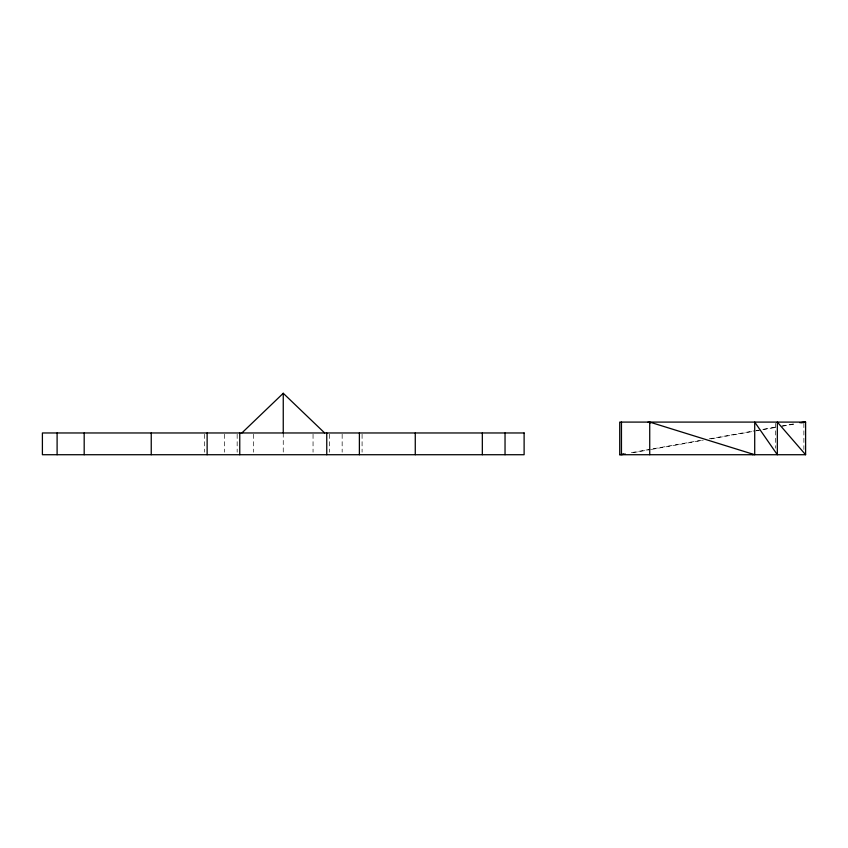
<?xml version="1.0" encoding="UTF-8"?>
<svg xmlns="http://www.w3.org/2000/svg" width="848" height="848" viewBox="0 0 848 848"><rect width="100%" height="100%" fill="white"/><g stroke="black" fill="none" stroke-linecap="round" stroke-linejoin="round"><path stroke-width="0.64" stroke-dasharray="4.24 3.18" d="M631.4 452.652L702.727 440.017M709.204 438.861L754.593 430.826M755.897 430.593L758.483 430.137M763.677 429.215L775.348 427.148M781.824 426.003L793.495 423.936M633.127 452.652L649.992 449.663M651.285 449.429L703.151 440.239M710.931 438.861L755.027 431.06M756.321 430.826L761.515 429.904M762.808 429.671L775.772 427.381M782.259 426.226L795.223 423.936M803.872 423.396L803.872 449.493M775.602 423.396L775.602 448.189M362.085 434.25L362.085 452.164M342.157 434.25L342.157 452.164M329.353 434.25L329.353 452.164M313.05 434.25L313.05 452.164M283.253 432.968L283.253 452.164M253.467 434.25L253.467 452.164M237.164 434.25L237.164 452.164M224.349 434.25L224.349 452.164M204.432 434.25L204.432 452.164"/><path stroke-width="1.27" d="M241.871 432.968L283.253 393.281L324.646 432.968M619.729 454.719L805.6 454.719L805.6 422.092L619.729 422.092L619.729 454.719L623.619 454.03M799.982 422.781L803.872 422.092M625.347 454.03L621.457 454.719L621.457 422.092M801.71 422.781L805.6 422.092M647.999 422.092L650.533 422.876M750.448 453.934L752.982 454.719M805.6 454.719L777.33 422.092L777.33 454.719L754.709 422.092L754.709 454.719L649.727 422.092L649.727 454.719M505.037 432.968L505.037 454.719M482.332 432.968L482.332 454.719M415.266 432.968L415.266 454.719M359.382 432.968L359.382 454.719M326.756 432.968L326.756 454.719M283.253 393.281L283.253 432.968M239.761 432.968L239.761 454.719M207.135 432.968L207.135 454.719M151.241 432.968L151.241 454.719M84.185 432.968L84.185 454.719M57.102 432.968L57.102 454.719M524.117 432.968L42.4 432.968L42.4 454.719L524.117 454.719L524.117 432.968"/></g></svg>
